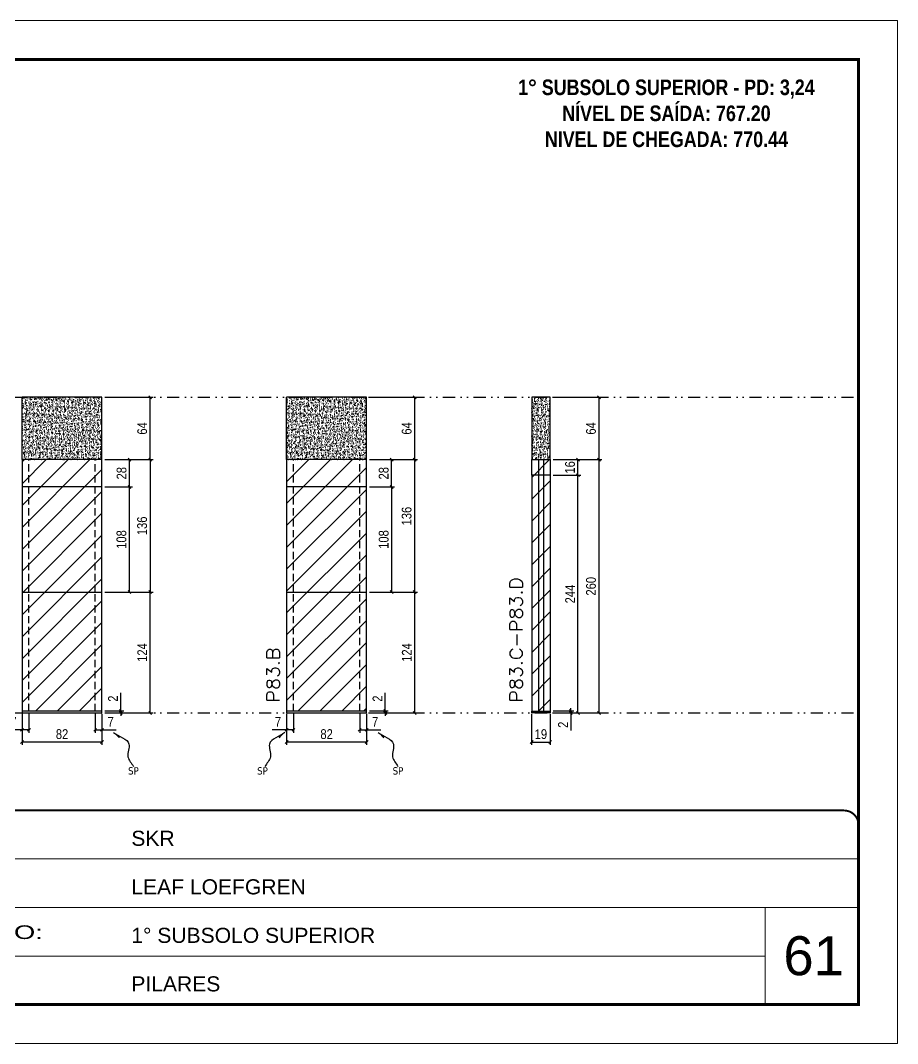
# Model space of a CAD drawing. Extents: x 14400 to 27878, y -21631 to 6985.
# Drawn here: x 14985 to 15885, y -11294 to -10244 of the extents above; entities that cross this region are included whole.
import ezdxf

# ---------------------------------------------------------------- set-up
doc = ezdxf.new("R2010")
doc.units = 0
for name, pattern in [('CONTINUO', [0]), ('DASHED', [0.75, 0.5, -0.25]), ('DIVIDE2', [0.625, 0.25, -0.125, 0, -0.125, 0, -0.125]), ('HIDDEN', [0.375, 0.25, -0.125])]:
    doc.linetypes.add(name, pattern=pattern)
for name, color, linetype, lineweight in [('CARIMBO', 255, 'Continuous', 9), ('Folhas', 255, 'Continuous', 9), ('Hachura', 251, 'Continuous', 9), ('SARRAFO DE PRESSAO', 251, 'DASHED', 9), ('Texto Seção', 7, 'Continuous', 15)]:
    doc.layers.add(name, color=color, linetype=linetype, lineweight=lineweight)
for name, color, linetype in [('COTA', 241, 'Continuous'), ('NOMENCLATURA', 7, 'Continuous'), ('Nível', 160, 'Continuous'), ('Painéis', 200, 'Continuous'), ('SARR_2.2x7', 40, 'Continuous'), ('Sarrafo de Pressão', 42, 'HIDDEN'), ('texto', 7, 'Continuous')]:
    doc.layers.add(name, color=color, linetype=linetype)
doc.styles.add('ARIAL', font='arial.ttf')
doc.styles.add('COTA TECNICA', font='techl___.ttf', dxfattribs={"height": 10})
doc.styles.add('COTA TECNICA-50', font='techl___.ttf', dxfattribs={"height": 10})
doc.styles.add('REGUA-120', font='ROMANS.shx', dxfattribs={"height": 15})
doc.styles.add('ROMANC', font='techb___.ttf', dxfattribs={"height": 2.5})
doc.styles.get("Standard").update_dxf_attribs({"font": 'arial.ttf'})
doc.styles.add('Tecnologia', font='')
doc.styles.get('Tecnologia').set_extended_font_data('Forgotten Futurist')
doc.dimstyles.new('COTA PAINEL-50', dxfattribs={"dimtxt": 10, "dimasz": 3, "dimexe": 3, "dimexo": 3, "dimgap": 3, "dimtad": 1, "dimdec": 1, "dimzin": 12, "dimdsep": 46, "dimtxsty": 'COTA TECNICA-50', "dimblk1": 'OBLIQUE', "dimblk2": 'OBLIQUE', "dimsah": 1, "dimcen": 0.9, "dimclrd": 4, "dimclre": 4, "dimclrt": 240, "dimadec": 1, "dimazin": 3, "dimtfac": 1, "dimtdec": 1, "dimtmove": 0, "dimatfit": 3, "dimfxl": 1, "dimtolj": 1, "dimtzin": 12, "dimarcsym": 0})
doc.dimstyles.new('PAINEL', dxfattribs={"dimtxt": 10, "dimasz": 3, "dimexe": 3, "dimexo": 3, "dimgap": 3, "dimtad": 1, "dimdec": 1, "dimzin": 12, "dimdsep": 46, "dimtxsty": 'COTA TECNICA', "dimblk1": 'OBLIQUE', "dimblk2": 'OBLIQUE', "dimsah": 1, "dimcen": 0.9, "dimclrd": 4, "dimclre": 4, "dimclrt": 240, "dimadec": 1, "dimazin": 3, "dimtfac": 1, "dimtdec": 1, "dimtmove": 0, "dimatfit": 3, "dimfxl": 1, "dimtolj": 1, "dimtzin": 12, "dimarcsym": 0})
doc.dimstyles.get("Standard").update_dxf_attribs({"dimtxt": 0.18, "dimasz": 0.18, "dimexe": 0.18, "dimexo": 0.0625, "dimgap": 0.09, "dimtad": 0, "dimtih": 1, "dimtoh": 1, "dimdec": 4, "dimzin": 0, "dimdsep": 46, "dimtxsty": 'Standard', "dimcen": 0.09, "dimadec": 0, "dimazin": 0, "dimtfac": 1, "dimtdec": 4, "dimtofl": 0, "dimtmove": 0, "dimatfit": 3, "dimfxl": 1, "dimtolj": 1, "dimtzin": 0, "dimarcsym": 0})

# ---------------------------------------------------------------- blocks, each defined once
blk = doc.blocks.new('9999999999')
at = {"color": 30, "linetype": 'CONTINUO'}
for p, q in [((98564.6, 34379.6), (99584, 34379.6)), ((98564.6, 34329.8), (99488, 34329.8)), ((99584, 34329.8), (99488, 34329.8)), ((99488, 34329.8), (99488, 34230.2)), ((98564.6, 34280), (99488, 34280))]:
    blk.add_line(p, q, dxfattribs=at)
at = {"color": 30, "linetype": 'CONTINUO', "const_width": 2}
blk.add_lwpolyline([(99584, 34230.2), (99584, 34414.4, 0.414214), (99569, 34429.4), (98229, 34429.4, 0.414214), (98214, 34414.4), (98214, 34245.2, 0.414214), (98229, 34230.2), (99584, 34230.2)], format="xyb", dxfattribs=at)
at = {"layer": 'Folhas'}
blk.add_lwpolyline([(98139, 34190.2), (99624, 34190.2), (99624, 35240.2), (98139, 35240.2)], close=True, dxfattribs=at)
at = {"layer": 'Folhas', "color": 30, "const_width": 3}
blk.add_lwpolyline([(98214, 34230.2), (99584, 34230.2), (99584, 35200.2), (98214, 35200.2)], close=True, dxfattribs=at)
at = {"color": 7, "linetype": 'Continuous', "ltscale": 5, "style": 'ARIAL'}
for s, height, p in [('SKR', 15.48, (98837.7, 34393.1)), ('LEAF LOEFGREN', 15.483, (98837.7, 34343.3)), ('1° SUBSOLO SUPERIOR', 15.483, (98837.7, 34293.5)), ('PILARES', 15.48, (98837.7, 34243.7))]:
    blk.add_text(s, height=height, dxfattribs=at).set_placement(p)
at = {"layer": 'Folhas', "color": 7, "style": 'Tecnologia', "width": 1.5}
blk.add_text('PAVIMENTO:', height=14, dxfattribs=at).set_placement((98573.7, 34297.5))
blk = doc.blocks.new('_Oblique')
at = {"color": 0, "linetype": 'ByBlock', "lineweight": -2}
blk.add_line((-0.5, -0.5), (0.5, 0.5), dxfattribs=at)
blk = doc.blocks.new('*D1865')
at = {"layer": 'COTA', "color": 4, "lineweight": -2, "transparency": 16777216}
for p, q in [((14986.6, -10955.6), (14986.6, -10987.5)), ((15068.6, -10955.6), (15068.6, -10987.5)), ((15068.6, -10984.5), (14986.6, -10984.5))]:
    blk.add_line(p, q, dxfattribs=at)
at = {"layer": 'Defpoints', "color": 0, "transparency": 16777216}
for p in [(14986.6, -10952.6), (15068.6, -10952.6), (14986.6, -10984.5)]:
    blk.add_point(p, dxfattribs=at)
at = {"layer": 'COTA', "color": 4, "lineweight": -2, "transparency": 16777216, "xscale": 3, "yscale": 3, "zscale": 3, "rotation": 180}
blk.add_blockref('_Oblique', (14986.6, -10984.5), dxfattribs=at)
at = {"layer": 'COTA', "color": 4, "lineweight": -2, "transparency": 16777216, "xscale": 3, "yscale": 3, "zscale": 3}
blk.add_blockref('_Oblique', (15068.6, -10984.5), dxfattribs=at)
at = {"layer": 'COTA', "color": 240, "transparency": 16777216, "insert": (15027.6, -10976.4), "char_height": 10, "attachment_point": 5, "style": 'COTA TECNICA'}
blk.add_mtext('\\A1;82', dxfattribs=at)
blk = doc.blocks.new('*D1866')
at = {"layer": 'COTA', "color": 4, "lineweight": -2, "transparency": 16777216}
for p, q in [((15061.6, -10955.6), (15061.6, -10974.9)), ((15068.6, -10957.6), (15068.6, -10974.9)), ((15061.6, -10971.9), (15068.6, -10971.9)), ((15068.6, -10971.9), (15083.3, -10971.9))]:
    blk.add_line(p, q, dxfattribs=at)
at = {"layer": 'Defpoints', "color": 0, "transparency": 16777216}
for p in [(15061.6, -10952.6), (15068.6, -10954.6), (15068.6, -10971.9)]:
    blk.add_point(p, dxfattribs=at)
at = {"layer": 'COTA', "color": 4, "lineweight": -2, "transparency": 16777216, "xscale": 3, "yscale": 3, "zscale": 3, "rotation": 180}
blk.add_blockref('_Oblique', (15061.6, -10971.9), dxfattribs=at)
at = {"layer": 'COTA', "color": 4, "lineweight": -2, "transparency": 16777216, "xscale": 3, "yscale": 3, "zscale": 3}
blk.add_blockref('_Oblique', (15068.6, -10971.9), dxfattribs=at)
at = {"layer": 'COTA', "color": 240, "transparency": 16777216, "insert": (15077.5, -10963.8), "char_height": 10, "attachment_point": 5, "style": 'COTA TECNICA-50'}
blk.add_mtext('\\A1;7', dxfattribs=at)
blk = doc.blocks.new('*D1867')
at = {"layer": 'COTA', "color": 4, "lineweight": -2, "transparency": 16777216}
for p, q in [((14986.6, -10957.6), (14986.6, -10974.9)), ((14993.6, -10955.6), (14993.6, -10974.9)), ((14986.6, -10971.9), (14971.9, -10971.9)), ((14993.6, -10971.9), (14986.6, -10971.9))]:
    blk.add_line(p, q, dxfattribs=at)
at = {"layer": 'Defpoints', "color": 0, "transparency": 16777216}
for p in [(14986.6, -10954.6), (14993.6, -10952.6), (14986.6, -10971.9)]:
    blk.add_point(p, dxfattribs=at)
at = {"layer": 'COTA', "color": 4, "lineweight": -2, "transparency": 16777216, "xscale": 3, "yscale": 3, "zscale": 3, "rotation": 180}
blk.add_blockref('_Oblique', (14986.6, -10971.9), dxfattribs=at)
at = {"layer": 'COTA', "color": 4, "lineweight": -2, "transparency": 16777216, "xscale": 3, "yscale": 3, "zscale": 3}
blk.add_blockref('_Oblique', (14993.6, -10971.9), dxfattribs=at)
at = {"layer": 'COTA', "color": 240, "transparency": 16777216, "insert": (14977.7, -10963.8), "char_height": 10, "attachment_point": 5, "style": 'COTA TECNICA-50'}
blk.add_mtext('\\A1;7', dxfattribs=at)
blk = doc.blocks.new('*D1868')
at = {"layer": 'COTA', "color": 4, "lineweight": -2, "transparency": 16777216}
for p, q in [((15087.9, -10952.6), (15087.9, -10933.8)), ((15071.6, -10952.6), (15090.9, -10952.6)), ((15071.6, -10954.6), (15090.9, -10954.6)), ((15087.9, -10954.6), (15087.9, -10952.6)), ((15087.9, -10954.6), (15087.9, -10957.6))]:
    blk.add_line(p, q, dxfattribs=at)
at = {"layer": 'Defpoints', "color": 0, "transparency": 16777216}
for p in [(15068.6, -10952.6), (15068.6, -10954.6), (15087.9, -10954.6)]:
    blk.add_point(p, dxfattribs=at)
at = {"layer": 'COTA', "color": 4, "lineweight": -2, "transparency": 16777216, "xscale": 3, "yscale": 3, "zscale": 3}
for p, rotation in [((15087.9, -10952.6), 270), ((15087.9, -10954.6), 90)]:
    blk.add_blockref('_Oblique', p, dxfattribs=dict(at, rotation=rotation))
at = {"layer": 'COTA', "color": 240, "transparency": 16777216, "insert": (15079.9, -10939.9), "char_height": 10, "attachment_point": 5, "rotation": 90, "style": 'COTA TECNICA-50'}
blk.add_mtext('\\A1;2', dxfattribs=at)
blk = doc.blocks.new('*D1880')
at = {"layer": 'COTA', "color": 4, "lineweight": -2, "transparency": 16777216}
for p, q in [((15071.6, -10630.6), (15121, -10630.6)), ((15118, -10694.6), (15118, -10630.6)), ((15071.6, -10694.6), (15121, -10694.6))]:
    blk.add_line(p, q, dxfattribs=at)
at = {"layer": 'Defpoints', "color": 0, "transparency": 16777216}
for p in [(15068.6, -10630.6), (15118, -10630.6), (15068.6, -10694.6)]:
    blk.add_point(p, dxfattribs=at)
at = {"layer": 'COTA', "color": 4, "lineweight": -2, "transparency": 16777216, "xscale": 3, "yscale": 3, "zscale": 3}
for p, rotation in [((15118, -10630.6), 90), ((15118, -10694.6), 270)]:
    blk.add_blockref('_Oblique', p, dxfattribs=dict(at, rotation=rotation))
at = {"layer": 'COTA', "color": 240, "transparency": 16777216, "insert": (15109.9, -10662.6), "char_height": 10, "attachment_point": 5, "rotation": 90, "style": 'COTA TECNICA-50'}
blk.add_mtext('\\A1;64', dxfattribs=at)
blk = doc.blocks.new('*D1869')
at = {"layer": 'COTA', "color": 4, "lineweight": -2, "transparency": 16777216}
for p, q in [((15071.6, -10722.6), (15099.8, -10722.6)), ((15096.8, -10830.6), (15096.8, -10722.6)), ((15071.6, -10830.6), (15099.8, -10830.6))]:
    blk.add_line(p, q, dxfattribs=at)
at = {"layer": 'Defpoints', "color": 0, "transparency": 16777216}
for p in [(15068.6, -10722.6), (15096.8, -10722.6), (15068.6, -10830.6)]:
    blk.add_point(p, dxfattribs=at)
at = {"layer": 'COTA', "color": 4, "lineweight": -2, "transparency": 16777216, "xscale": 3, "yscale": 3, "zscale": 3}
for p, rotation in [((15096.8, -10722.6), 90), ((15096.8, -10830.6), 270)]:
    blk.add_blockref('_Oblique', p, dxfattribs=dict(at, rotation=rotation))
at = {"layer": 'COTA', "color": 240, "transparency": 16777216, "insert": (15088.6, -10776.6), "char_height": 10, "attachment_point": 5, "rotation": 90, "style": 'COTA TECNICA-50'}
blk.add_mtext('\\A1;108', dxfattribs=at)
blk = doc.blocks.new('*D1881')
at = {"layer": 'COTA', "color": 4, "linetype": 'ByBlock', "lineweight": -2, "transparency": 16777216}
for p, q in [((15071.6, -10830.6), (15121, -10830.6)), ((15118, -10954.6), (15118, -10830.6)), ((15071.6, -10954.6), (15121, -10954.6))]:
    blk.add_line(p, q, dxfattribs=at)
at = {"layer": 'Defpoints', "color": 0, "linetype": 'ByBlock', "transparency": 16777216}
for p in [(15068.6, -10830.6), (15118, -10830.6), (15068.6, -10954.6)]:
    blk.add_point(p, dxfattribs=at)
at = {"layer": 'COTA', "color": 4, "linetype": 'ByBlock', "lineweight": -2, "transparency": 16777216, "xscale": 3, "yscale": 3, "zscale": 3}
for p, rotation in [((15118, -10830.6), 90), ((15118, -10954.6), 270)]:
    blk.add_blockref('_Oblique', p, dxfattribs=dict(at, rotation=rotation))
at = {"layer": 'COTA', "color": 240, "linetype": 'ByBlock', "transparency": 16777216, "insert": (15109.9, -10892.6), "char_height": 10, "attachment_point": 5, "rotation": 90, "style": 'COTA TECNICA'}
blk.add_mtext('\\A1;124', dxfattribs=at)
blk = doc.blocks.new('*D1882')
at = {"layer": 'COTA', "color": 4, "linetype": 'ByBlock', "lineweight": -2, "transparency": 16777216}
for p, q in [((15071.6, -10830.6), (15121, -10830.6)), ((15118, -10954.6), (15118, -10830.6)), ((15071.6, -10954.6), (15121, -10954.6))]:
    blk.add_line(p, q, dxfattribs=at)
at = {"layer": 'Defpoints', "color": 0, "linetype": 'ByBlock', "transparency": 16777216}
for p in [(15068.6, -10830.6), (15118, -10830.6), (15068.6, -10954.6)]:
    blk.add_point(p, dxfattribs=at)
at = {"layer": 'COTA', "color": 4, "linetype": 'ByBlock', "lineweight": -2, "transparency": 16777216, "xscale": 3, "yscale": 3, "zscale": 3}
for p, rotation in [((15118, -10830.6), 90), ((15118, -10954.6), 270)]:
    blk.add_blockref('_Oblique', p, dxfattribs=dict(at, rotation=rotation))
at = {"layer": 'COTA', "color": 240, "linetype": 'ByBlock', "transparency": 16777216, "insert": (15109.9, -10892.6), "char_height": 10, "attachment_point": 5, "rotation": 90, "style": 'COTA TECNICA'}
blk.add_mtext('\\A1;124', dxfattribs=at)
blk = doc.blocks.new('*D1870')
at = {"layer": 'COTA', "color": 4, "lineweight": -2, "transparency": 16777216}
for p, q in [((15258.1, -10955.6), (15258.1, -10987.5)), ((15340.1, -10955.6), (15340.1, -10987.5)), ((15340.1, -10984.5), (15258.1, -10984.5))]:
    blk.add_line(p, q, dxfattribs=at)
at = {"layer": 'Defpoints', "color": 0, "transparency": 16777216}
for p in [(15258.1, -10952.6), (15340.1, -10952.6), (15258.1, -10984.5)]:
    blk.add_point(p, dxfattribs=at)
at = {"layer": 'COTA', "color": 4, "lineweight": -2, "transparency": 16777216, "xscale": 3, "yscale": 3, "zscale": 3, "rotation": 180}
blk.add_blockref('_Oblique', (15258.1, -10984.5), dxfattribs=at)
at = {"layer": 'COTA', "color": 4, "lineweight": -2, "transparency": 16777216, "xscale": 3, "yscale": 3, "zscale": 3}
blk.add_blockref('_Oblique', (15340.1, -10984.5), dxfattribs=at)
at = {"layer": 'COTA', "color": 240, "transparency": 16777216, "insert": (15299.1, -10976.4), "char_height": 10, "attachment_point": 5, "style": 'COTA TECNICA'}
blk.add_mtext('\\A1;82', dxfattribs=at)
blk = doc.blocks.new('*D1871')
at = {"layer": 'COTA', "color": 4, "lineweight": -2, "transparency": 16777216}
for p, q in [((15333.1, -10955.6), (15333.1, -10974.9)), ((15340.1, -10957.6), (15340.1, -10974.9)), ((15333.1, -10971.9), (15340.1, -10971.9)), ((15340.1, -10971.9), (15354.8, -10971.9))]:
    blk.add_line(p, q, dxfattribs=at)
at = {"layer": 'Defpoints', "color": 0, "transparency": 16777216}
for p in [(15333.1, -10952.6), (15340.1, -10954.6), (15340.1, -10971.9)]:
    blk.add_point(p, dxfattribs=at)
at = {"layer": 'COTA', "color": 4, "lineweight": -2, "transparency": 16777216, "xscale": 3, "yscale": 3, "zscale": 3, "rotation": 180}
blk.add_blockref('_Oblique', (15333.1, -10971.9), dxfattribs=at)
at = {"layer": 'COTA', "color": 4, "lineweight": -2, "transparency": 16777216, "xscale": 3, "yscale": 3, "zscale": 3}
blk.add_blockref('_Oblique', (15340.1, -10971.9), dxfattribs=at)
at = {"layer": 'COTA', "color": 240, "transparency": 16777216, "insert": (15348.9, -10963.8), "char_height": 10, "attachment_point": 5, "style": 'COTA TECNICA-50'}
blk.add_mtext('\\A1;7', dxfattribs=at)
blk = doc.blocks.new('*D1872')
at = {"layer": 'COTA', "color": 4, "lineweight": -2, "transparency": 16777216}
for p, q in [((15258.1, -10957.6), (15258.1, -10974.9)), ((15265.1, -10955.6), (15265.1, -10974.9)), ((15258.1, -10971.9), (15243.4, -10971.9)), ((15265.1, -10971.9), (15258.1, -10971.9))]:
    blk.add_line(p, q, dxfattribs=at)
at = {"layer": 'Defpoints', "color": 0, "transparency": 16777216}
for p in [(15258.1, -10954.6), (15265.1, -10952.6), (15258.1, -10971.9)]:
    blk.add_point(p, dxfattribs=at)
at = {"layer": 'COTA', "color": 4, "lineweight": -2, "transparency": 16777216, "xscale": 3, "yscale": 3, "zscale": 3, "rotation": 180}
blk.add_blockref('_Oblique', (15258.1, -10971.9), dxfattribs=at)
at = {"layer": 'COTA', "color": 4, "lineweight": -2, "transparency": 16777216, "xscale": 3, "yscale": 3, "zscale": 3}
blk.add_blockref('_Oblique', (15265.1, -10971.9), dxfattribs=at)
at = {"layer": 'COTA', "color": 240, "transparency": 16777216, "insert": (15249.2, -10963.8), "char_height": 10, "attachment_point": 5, "style": 'COTA TECNICA-50'}
blk.add_mtext('\\A1;7', dxfattribs=at)
blk = doc.blocks.new('*D1873')
at = {"layer": 'COTA', "color": 4, "lineweight": -2, "transparency": 16777216}
for p, q in [((15359.3, -10952.6), (15359.3, -10933.8)), ((15343.1, -10952.6), (15362.3, -10952.6)), ((15343.1, -10954.6), (15362.3, -10954.6)), ((15359.3, -10954.6), (15359.3, -10952.6)), ((15359.3, -10954.6), (15359.3, -10957.6))]:
    blk.add_line(p, q, dxfattribs=at)
at = {"layer": 'Defpoints', "color": 0, "transparency": 16777216}
for p in [(15340.1, -10952.6), (15340.1, -10954.6), (15359.3, -10954.6)]:
    blk.add_point(p, dxfattribs=at)
at = {"layer": 'COTA', "color": 4, "lineweight": -2, "transparency": 16777216, "xscale": 3, "yscale": 3, "zscale": 3}
for p, rotation in [((15359.3, -10952.6), 270), ((15359.3, -10954.6), 90)]:
    blk.add_blockref('_Oblique', p, dxfattribs=dict(at, rotation=rotation))
at = {"layer": 'COTA', "color": 240, "transparency": 16777216, "insert": (15351.3, -10939.9), "char_height": 10, "attachment_point": 5, "rotation": 90, "style": 'COTA TECNICA-50'}
blk.add_mtext('\\A1;2', dxfattribs=at)
blk = doc.blocks.new('*D1883')
at = {"layer": 'COTA', "color": 4, "lineweight": -2, "transparency": 16777216}
for p, q in [((15343.1, -10630.6), (15392.5, -10630.6)), ((15389.5, -10694.6), (15389.5, -10630.6)), ((15343.1, -10694.6), (15392.5, -10694.6))]:
    blk.add_line(p, q, dxfattribs=at)
at = {"layer": 'Defpoints', "color": 0, "transparency": 16777216}
for p in [(15340.1, -10630.6), (15389.5, -10630.6), (15340.1, -10694.6)]:
    blk.add_point(p, dxfattribs=at)
at = {"layer": 'COTA', "color": 4, "lineweight": -2, "transparency": 16777216, "xscale": 3, "yscale": 3, "zscale": 3}
for p, rotation in [((15389.5, -10630.6), 90), ((15389.5, -10694.6), 270)]:
    blk.add_blockref('_Oblique', p, dxfattribs=dict(at, rotation=rotation))
at = {"layer": 'COTA', "color": 240, "transparency": 16777216, "insert": (15381.3, -10662.6), "char_height": 10, "attachment_point": 5, "rotation": 90, "style": 'COTA TECNICA-50'}
blk.add_mtext('\\A1;64', dxfattribs=at)
blk = doc.blocks.new('*D1874')
at = {"layer": 'COTA', "color": 4, "lineweight": -2, "transparency": 16777216}
for p, q in [((15343.1, -10694.6), (15392.5, -10694.6)), ((15389.5, -10830.6), (15389.5, -10694.6)), ((15343.1, -10830.6), (15392.5, -10830.6))]:
    blk.add_line(p, q, dxfattribs=at)
at = {"layer": 'Defpoints', "color": 0, "transparency": 16777216}
for p in [(15340.1, -10694.6), (15389.5, -10694.6), (15340.1, -10830.6)]:
    blk.add_point(p, dxfattribs=at)
at = {"layer": 'COTA', "color": 4, "lineweight": -2, "transparency": 16777216, "xscale": 3, "yscale": 3, "zscale": 3}
for p, rotation in [((15389.5, -10694.6), 90), ((15389.5, -10830.6), 270)]:
    blk.add_blockref('_Oblique', p, dxfattribs=dict(at, rotation=rotation))
at = {"layer": 'COTA', "color": 240, "transparency": 16777216, "insert": (15381.2, -10752.6), "char_height": 10, "attachment_point": 5, "rotation": 90, "style": 'COTA TECNICA-50'}
blk.add_mtext('\\A1;136', dxfattribs=at)
blk = doc.blocks.new('*D1884')
at = {"layer": 'COTA', "color": 4, "linetype": 'ByBlock', "lineweight": -2, "transparency": 16777216}
for p, q in [((15343.1, -10830.6), (15392.5, -10830.6)), ((15389.5, -10954.6), (15389.5, -10830.6)), ((15343.1, -10954.6), (15392.5, -10954.6))]:
    blk.add_line(p, q, dxfattribs=at)
at = {"layer": 'Defpoints', "color": 0, "linetype": 'ByBlock', "transparency": 16777216}
for p in [(15340.1, -10830.6), (15389.5, -10830.6), (15340.1, -10954.6)]:
    blk.add_point(p, dxfattribs=at)
at = {"layer": 'COTA', "color": 4, "linetype": 'ByBlock', "lineweight": -2, "transparency": 16777216, "xscale": 3, "yscale": 3, "zscale": 3}
for p, rotation in [((15389.5, -10830.6), 90), ((15389.5, -10954.6), 270)]:
    blk.add_blockref('_Oblique', p, dxfattribs=dict(at, rotation=rotation))
at = {"layer": 'COTA', "color": 240, "linetype": 'ByBlock', "transparency": 16777216, "insert": (15381.4, -10892.6), "char_height": 10, "attachment_point": 5, "rotation": 90, "style": 'COTA TECNICA'}
blk.add_mtext('\\A1;124', dxfattribs=at)
blk = doc.blocks.new('*D1885')
at = {"layer": 'COTA', "color": 4, "linetype": 'ByBlock', "lineweight": -2, "transparency": 16777216}
for p, q in [((15343.1, -10830.6), (15392.5, -10830.6)), ((15389.5, -10954.6), (15389.5, -10830.6)), ((15343.1, -10954.6), (15392.5, -10954.6))]:
    blk.add_line(p, q, dxfattribs=at)
at = {"layer": 'Defpoints', "color": 0, "linetype": 'ByBlock', "transparency": 16777216}
for p in [(15340.1, -10830.6), (15389.5, -10830.6), (15340.1, -10954.6)]:
    blk.add_point(p, dxfattribs=at)
at = {"layer": 'COTA', "color": 4, "linetype": 'ByBlock', "lineweight": -2, "transparency": 16777216, "xscale": 3, "yscale": 3, "zscale": 3}
for p, rotation in [((15389.5, -10830.6), 90), ((15389.5, -10954.6), 270)]:
    blk.add_blockref('_Oblique', p, dxfattribs=dict(at, rotation=rotation))
at = {"layer": 'COTA', "color": 240, "linetype": 'ByBlock', "transparency": 16777216, "insert": (15381.4, -10892.6), "char_height": 10, "attachment_point": 5, "rotation": 90, "style": 'COTA TECNICA'}
blk.add_mtext('\\A1;124', dxfattribs=at)
blk = doc.blocks.new('*D1875')
at = {"layer": 'COTA', "color": 4, "lineweight": -2, "transparency": 16777216}
for p, q in [((15509.5, -10955.6), (15509.5, -10987.5)), ((15528.5, -10955.6), (15528.5, -10987.5)), ((15509.5, -10984.5), (15528.5, -10984.5))]:
    blk.add_line(p, q, dxfattribs=at)
at = {"layer": 'Defpoints', "color": 0, "transparency": 16777216}
for p in [(15509.5, -10952.6), (15528.5, -10952.6), (15528.5, -10984.5)]:
    blk.add_point(p, dxfattribs=at)
at = {"layer": 'COTA', "color": 4, "lineweight": -2, "transparency": 16777216, "xscale": 3, "yscale": 3, "zscale": 3, "rotation": 180}
blk.add_blockref('_Oblique', (15509.5, -10984.5), dxfattribs=at)
at = {"layer": 'COTA', "color": 4, "lineweight": -2, "transparency": 16777216, "xscale": 3, "yscale": 3, "zscale": 3}
blk.add_blockref('_Oblique', (15528.5, -10984.5), dxfattribs=at)
at = {"layer": 'COTA', "color": 240, "transparency": 16777216, "insert": (15519, -10976.4), "char_height": 10, "attachment_point": 5, "style": 'COTA TECNICA'}
blk.add_mtext('\\A1;19', dxfattribs=at)
blk = doc.blocks.new('*D1876')
at = {"layer": 'COTA', "color": 4, "lineweight": -2, "transparency": 16777216}
for p, q in [((15549.7, -10952.6), (15549.7, -10949.6)), ((15531.5, -10952.6), (15552.7, -10952.6)), ((15531.5, -10954.6), (15552.7, -10954.6)), ((15549.7, -10952.6), (15549.7, -10954.6)), ((15549.7, -10954.6), (15549.7, -10972.7))]:
    blk.add_line(p, q, dxfattribs=at)
at = {"layer": 'Defpoints', "color": 0, "transparency": 16777216}
for p in [(15528.5, -10952.6), (15528.5, -10954.6), (15549.7, -10952.6)]:
    blk.add_point(p, dxfattribs=at)
at = {"layer": 'COTA', "color": 4, "lineweight": -2, "transparency": 16777216, "xscale": 3, "yscale": 3, "zscale": 3}
for p, rotation in [((15549.7, -10952.6), 270), ((15549.7, -10954.6), 90)]:
    blk.add_blockref('_Oblique', p, dxfattribs=dict(at, rotation=rotation))
at = {"layer": 'COTA', "color": 240, "transparency": 16777216, "insert": (15541.7, -10966.7), "char_height": 10, "attachment_point": 5, "rotation": 90, "style": 'COTA TECNICA-50'}
blk.add_mtext('\\A1;2', dxfattribs=at)
blk = doc.blocks.new('*D1886')
at = {"layer": 'COTA', "color": 4, "linetype": 'ByBlock', "lineweight": -2, "transparency": 16777216}
for p, q in [((15531.5, -10630.6), (15581.5, -10630.6)), ((15578.5, -10630.6), (15578.5, -10694.6)), ((15531.5, -10694.6), (15581.5, -10694.6))]:
    blk.add_line(p, q, dxfattribs=at)
at = {"layer": 'Defpoints', "color": 0, "linetype": 'ByBlock', "transparency": 16777216}
for p in [(15528.5, -10630.6), (15528.5, -10694.6), (15578.5, -10694.6)]:
    blk.add_point(p, dxfattribs=at)
at = {"layer": 'COTA', "color": 4, "linetype": 'ByBlock', "lineweight": -2, "transparency": 16777216, "xscale": 3, "yscale": 3, "zscale": 3}
for p, rotation in [((15578.5, -10630.6), 90), ((15578.5, -10694.6), 270)]:
    blk.add_blockref('_Oblique', p, dxfattribs=dict(at, rotation=rotation))
at = {"layer": 'COTA', "color": 240, "linetype": 'ByBlock', "transparency": 16777216, "insert": (15570.4, -10662.6), "char_height": 10, "attachment_point": 5, "rotation": 90, "style": 'COTA TECNICA'}
blk.add_mtext('\\A1;64', dxfattribs=at)
blk = doc.blocks.new('*D1877')
at = {"layer": 'COTA', "color": 4, "lineweight": -2, "transparency": 16777216}
for p, q in [((15531.5, -10710.6), (15560, -10710.6)), ((15557, -10954.6), (15557, -10710.6)), ((15531.5, -10954.6), (15560, -10954.6))]:
    blk.add_line(p, q, dxfattribs=at)
at = {"layer": 'Defpoints', "color": 0, "transparency": 16777216}
for p in [(15528.5, -10710.6), (15557, -10710.6), (15528.5, -10954.6)]:
    blk.add_point(p, dxfattribs=at)
at = {"layer": 'COTA', "color": 4, "lineweight": -2, "transparency": 16777216, "xscale": 3, "yscale": 3, "zscale": 3}
for p, rotation in [((15557, -10710.6), 90), ((15557, -10954.6), 270)]:
    blk.add_blockref('_Oblique', p, dxfattribs=dict(at, rotation=rotation))
at = {"layer": 'COTA', "color": 240, "transparency": 16777216, "insert": (15549, -10832.6), "char_height": 10, "attachment_point": 5, "rotation": 90, "style": 'COTA TECNICA-50'}
blk.add_mtext('\\A1;244', dxfattribs=at)
blk = doc.blocks.new('*D1887')
at = {"layer": 'COTA', "color": 4, "lineweight": -2, "transparency": 16777216}
for p, q in [((15071.6, -10694.6), (15099.8, -10694.6)), ((15096.8, -10722.6), (15096.8, -10694.6)), ((15071.6, -10722.6), (15099.8, -10722.6))]:
    blk.add_line(p, q, dxfattribs=at)
at = {"layer": 'Defpoints', "color": 0, "transparency": 16777216}
for p in [(15068.6, -10694.6), (15096.8, -10694.6), (15068.6, -10722.6)]:
    blk.add_point(p, dxfattribs=at)
at = {"layer": 'COTA', "color": 4, "lineweight": -2, "transparency": 16777216, "xscale": 3, "yscale": 3, "zscale": 3}
for p, rotation in [((15096.8, -10694.6), 90), ((15096.8, -10722.6), 270)]:
    blk.add_blockref('_Oblique', p, dxfattribs=dict(at, rotation=rotation))
at = {"layer": 'COTA', "color": 240, "transparency": 16777216, "insert": (15088.7, -10708.6), "char_height": 10, "attachment_point": 5, "rotation": 90, "style": 'COTA TECNICA'}
blk.add_mtext('\\A1;28', dxfattribs=at)
blk = doc.blocks.new('*D1888')
at = {"layer": 'COTA', "color": 4, "lineweight": -2, "transparency": 16777216}
for p, q in [((15343.1, -10722.6), (15368.8, -10722.6)), ((15365.8, -10722.6), (15365.8, -10830.6)), ((15343.1, -10830.6), (15368.8, -10830.6))]:
    blk.add_line(p, q, dxfattribs=at)
at = {"layer": 'Defpoints', "color": 0, "transparency": 16777216}
for p in [(15340.1, -10722.6), (15340.1, -10830.6), (15365.8, -10830.6)]:
    blk.add_point(p, dxfattribs=at)
at = {"layer": 'COTA', "color": 4, "lineweight": -2, "transparency": 16777216, "xscale": 3, "yscale": 3, "zscale": 3}
for p, rotation in [((15365.8, -10722.6), 90), ((15365.8, -10830.6), 270)]:
    blk.add_blockref('_Oblique', p, dxfattribs=dict(at, rotation=rotation))
at = {"layer": 'COTA', "color": 240, "transparency": 16777216, "insert": (15357.7, -10776.6), "char_height": 10, "attachment_point": 5, "rotation": 90, "style": 'COTA TECNICA'}
blk.add_mtext('\\A1;108', dxfattribs=at)
blk = doc.blocks.new('*D1889')
at = {"layer": 'COTA', "color": 4, "lineweight": -2, "transparency": 16777216}
for p, q in [((15343.1, -10694.6), (15368.8, -10694.6)), ((15365.8, -10722.6), (15365.8, -10694.6)), ((15343.1, -10722.6), (15368.8, -10722.6))]:
    blk.add_line(p, q, dxfattribs=at)
at = {"layer": 'Defpoints', "color": 0, "transparency": 16777216}
for p in [(15340.1, -10694.6), (15365.8, -10694.6), (15340.1, -10722.6)]:
    blk.add_point(p, dxfattribs=at)
at = {"layer": 'COTA', "color": 4, "lineweight": -2, "transparency": 16777216, "xscale": 3, "yscale": 3, "zscale": 3}
for p, rotation in [((15365.8, -10694.6), 90), ((15365.8, -10722.6), 270)]:
    blk.add_blockref('_Oblique', p, dxfattribs=dict(at, rotation=rotation))
at = {"layer": 'COTA', "color": 240, "transparency": 16777216, "insert": (15357.7, -10708.6), "char_height": 10, "attachment_point": 5, "rotation": 90, "style": 'COTA TECNICA'}
blk.add_mtext('\\A1;28', dxfattribs=at)
blk = doc.blocks.new('*D1878')
at = {"layer": 'COTA', "color": 4, "lineweight": -2, "transparency": 16777216}
for p, q in [((15531.5, -10694.6), (15560, -10694.6)), ((15557, -10710.6), (15557, -10694.6)), ((15531.5, -10710.6), (15560, -10710.6))]:
    blk.add_line(p, q, dxfattribs=at)
at = {"layer": 'Defpoints', "color": 0, "transparency": 16777216}
for p in [(15528.5, -10694.6), (15557, -10694.6), (15528.5, -10710.6)]:
    blk.add_point(p, dxfattribs=at)
at = {"layer": 'COTA', "color": 4, "lineweight": -2, "transparency": 16777216, "xscale": 3, "yscale": 3, "zscale": 3}
for p, rotation in [((15557, -10694.6), 90), ((15557, -10710.6), 270)]:
    blk.add_blockref('_Oblique', p, dxfattribs=dict(at, rotation=rotation))
at = {"layer": 'COTA', "color": 240, "transparency": 16777216, "insert": (15548.9, -10702.6), "char_height": 10, "attachment_point": 5, "rotation": 90, "style": 'COTA TECNICA'}
blk.add_mtext('\\A1;16', dxfattribs=at)
blk = doc.blocks.new('*D1879')
at = {"layer": 'COTA', "color": 4, "lineweight": -2, "transparency": 16777216}
for p, q in [((15531.5, -10694.6), (15581.5, -10694.6)), ((15578.5, -10694.6), (15578.5, -10954.6)), ((15531.5, -10954.6), (15581.5, -10954.6))]:
    blk.add_line(p, q, dxfattribs=at)
at = {"layer": 'Defpoints', "color": 0, "transparency": 16777216}
for p in [(15528.5, -10694.6), (15528.5, -10954.6), (15578.5, -10954.6)]:
    blk.add_point(p, dxfattribs=at)
at = {"layer": 'COTA', "color": 4, "lineweight": -2, "transparency": 16777216, "xscale": 3, "yscale": 3, "zscale": 3}
for p, rotation in [((15578.5, -10694.6), 90), ((15578.5, -10954.6), 270)]:
    blk.add_blockref('_Oblique', p, dxfattribs=dict(at, rotation=rotation))
at = {"layer": 'COTA', "color": 240, "transparency": 16777216, "insert": (15570.4, -10824.6), "char_height": 10, "attachment_point": 5, "rotation": 90, "style": 'COTA TECNICA'}
blk.add_mtext('\\A1;260', dxfattribs=at)
blk = doc.blocks.new('*D2229')
at = {"layer": 'COTA', "color": 4, "lineweight": -2, "transparency": 16777216}
for p, q in [((15071.6, -10694.6), (15121, -10694.6)), ((15118, -10694.6), (15118, -10830.6)), ((15071.6, -10830.6), (15121, -10830.6))]:
    blk.add_line(p, q, dxfattribs=at)
at = {"layer": 'Defpoints', "color": 0, "transparency": 16777216}
for p in [(15068.6, -10694.6), (15068.6, -10830.6), (15118, -10830.6)]:
    blk.add_point(p, dxfattribs=at)
at = {"layer": 'COTA', "color": 4, "lineweight": -2, "transparency": 16777216, "xscale": 3, "yscale": 3, "zscale": 3}
for p, rotation in [((15118, -10694.6), 90), ((15118, -10830.6), 270)]:
    blk.add_blockref('_Oblique', p, dxfattribs=dict(at, rotation=rotation))
at = {"layer": 'COTA', "color": 240, "transparency": 16777216, "insert": (15109.8, -10762.6), "char_height": 10, "attachment_point": 5, "rotation": 90, "style": 'COTA TECNICA'}
blk.add_mtext('\\A1;136', dxfattribs=at)

msp = doc.modelspace()

# ---------------------------------------------------------------- hatches: boundary and pattern name
at = {"layer": 'COTA', "linetype": 'ByBlock'}
h = msp.add_hatch(dxfattribs=at)
h.set_pattern_fill('AR-CONC', color=256, scale=0.03)
h.set_pattern_definition([(50, (9542.5234, -21681.059), (5.46554, -0.4781726), [0.5715, -6.2865]), (355, (9542.5234, -21681.059), (-1.0573026, 5.7317054), [0.4572, -5.0292175]), (100.451445, (9542.979, -21681.0986), (4.4082374, 5.2535326), [0.4857003, -5.3427073]), (46.1842, (9542.5234, -21679.535), (8.1323712, -1.26127), [0.85725, -9.42975]), (96.63556, (9543.201, -21679.64), (7.122124, 7.4227837), [0.7285507, -8.014068]), (351.18415, (9542.523, -21679.535), (7.122124, 7.422784), [0.685799, -7.543792]), (21, (9543.2854, -21679.916), (4.5484317, -3.067956), [0.5715, -6.2865]), (326, (9543.2854, -21679.916), (1.8540609, 5.525639), [0.4572, -5.0292]), (71.451445, (9543.6644, -21680.1715), (6.4024926, 2.457683), [0.4857003, -5.3426981]), (37.5, (9542.5234, -21681.0588), (0.0926581, 2.53665117), [0, -4.96824, 0, -5.1054, 0, -5.04825]), (7.5, (9542.5234, -21681.0588), (2.0045899, 3.00541724), [0, -2.91084, 0, -4.85394, 0, -1.92405]), (327.5, (9540.8241, -21681.0588), (4.06771786, -0.17186232), [0, -1.905, 0, -5.9436, 0, -7.8867]), (317.5, (9540.062, -21681.0588), (4.4438754, 0.7627947), [0, -2.4765, 0, -3.94716, 0, -5.6007])])
h.paths.add_polyline_path([(15068.61, -10694.62), (15068.61, -10630.62), (14986.61, -10630.62), (14986.61, -10694.62)])
h = msp.add_hatch(dxfattribs=at)
h.set_pattern_fill('AR-CONC', color=256, scale=0.03)
h.set_pattern_definition([(50, (9816.0018, -21681.059), (5.46554, -0.4781726), [0.5715, -6.2865]), (355, (9816.002, -21681.059), (-1.0573026, 5.7317054), [0.4572, -5.0292175]), (100.451445, (9816.457, -21681.0986), (4.4082374, 5.2535326), [0.4857003, -5.3427073]), (46.1842, (9816.002, -21679.535), (8.1323712, -1.26127), [0.85725, -9.42975]), (96.63556, (9816.6795, -21679.64), (7.122124, 7.4227837), [0.7285507, -8.014068]), (351.18415, (9816.002, -21679.535), (7.122124, 7.422784), [0.685799, -7.543792]), (21, (9816.7638, -21679.916), (4.5484317, -3.067956), [0.5715, -6.2865]), (326, (9816.764, -21679.916), (1.8540609, 5.525639), [0.4572, -5.0292]), (71.451445, (9817.143, -21680.1715), (6.4024926, 2.457683), [0.4857003, -5.3426981]), (37.5, (9816.0018, -21681.0588), (0.0926581, 2.53665117), [0, -4.96824, 0, -5.1054, 0, -5.04825]), (7.5, (9816.0018, -21681.0588), (2.0045899, 3.00541724), [0, -2.91084, 0, -4.85394, 0, -1.92405]), (327.5, (9814.3025, -21681.0588), (4.06771786, -0.17186232), [0, -1.905, 0, -5.9436, 0, -7.8867]), (317.5, (9813.5405, -21681.0588), (4.4438754, 0.7627947), [0, -2.4765, 0, -3.94716, 0, -5.6007])])
h.paths.add_polyline_path([(15258.08, -10694.62), (15340.08, -10694.62), (15340.08, -10630.62), (15258.08, -10630.62)])
at = {"layer": 'COTA'}
h = msp.add_hatch(dxfattribs=at)
h.set_pattern_fill('AR-CONC', color=256, scale=0.03)
h.set_pattern_definition([(50, (-173.319, -14943.4764), (5.4655401, -0.4781726), [0.5715, -6.2865]), (355, (-173.319, -14943.4764), (-1.0573026, 5.7317054), [0.4572, -5.0292175]), (100.451445, (-172.864, -14943.516), (4.4082374, 5.2535326), [0.4857003, -5.3427073]), (46.1842, (-173.319, -14941.9524), (8.1323712, -1.2612698), [0.85725, -9.42975]), (96.63556, (-172.6415, -14942.0575), (7.122124, 7.4227837), [0.7285507, -8.0140682]), (351.18415, (-173.319, -14941.952), (7.122124, 7.4227837), [0.685799, -7.543792]), (21, (-172.557, -14942.3334), (4.5484317, -3.067956), [0.5715, -6.2865]), (326, (-172.557, -14942.3334), (1.8540609, 5.525639), [0.4572, -5.0292]), (71.451445, (-172.178, -14942.589), (6.4024926, 2.457683), [0.4857003, -5.3426981]), (37.5, (-173.3192, -14943.4764), (0.0926581, 2.53665117), [0, -4.96824, 0, -5.1054, 0, -5.04825]), (7.5, (-173.3192, -14943.4764), (2.00458988, 3.00541724), [0, -2.91084, 0, -4.85394, 0, -1.92405]), (327.5, (-175.0185, -14943.4764), (4.06771786, -0.17186232), [0, -1.905, 0, -5.9436, 0, -7.8867]), (317.5, (-175.7805, -14943.4764), (4.44387544, 0.7627947), [0, -2.4765, 0, -3.94716, 0, -5.6007])])
h.paths.add_polyline_path([(15528.54, -10630.62), (15509.54, -10630.62), (15509.54, -10694.62), (15528.54, -10694.62)])
at = {"layer": 'Hachura'}
h = msp.add_hatch(dxfattribs=at)
h.set_pattern_fill('ANSI31', color=256, scale=5)
h.paths.add_polyline_path([(15068.61, -10694.62), (14986.61, -10694.62), (14986.61, -10722.62), (15068.61, -10722.62)])
h.paths.add_polyline_path([(15068.61, -10722.62), (14986.61, -10722.62), (14986.61, -10830.62), (15068.61, -10830.62)])
h.paths.add_polyline_path([(15068.61, -10830.62), (14986.61, -10830.62), (14986.61, -10952.62), (15068.61, -10952.62)])
h.paths.add_polyline_path([(15340.08, -10830.62), (15258.08, -10830.62), (15258.08, -10952.62), (15340.08, -10952.62)])
h.paths.add_polyline_path([(15340.08, -10722.62), (15258.08, -10722.62), (15258.08, -10830.62), (15340.08, -10830.62)])
h.paths.add_polyline_path([(15340.08, -10694.62), (15258.08, -10694.62), (15258.08, -10722.62), (15340.08, -10722.62)])
h.paths.add_polyline_path([(15528.54, -10694.62), (15509.54, -10694.62), (15509.54, -10710.62), (15528.54, -10710.62)])
h.paths.add_polyline_path([(15528.54, -10710.62), (15509.54, -10710.62), (15509.54, -10952.62), (15528.54, -10952.62)])

# ---------------------------------------------------------------- linework, layer by layer
at = {"layer": 'COTA', "linetype": 'ByBlock'}
for p, q in [((15068.61, -10630.62), (14986.61, -10630.62)), ((14986.61, -10694.62), (14986.61, -10630.62)), ((15068.61, -10694.62), (15068.61, -10630.62)), ((15340.08, -10630.62), (15258.08, -10630.62)), ((15258.08, -10694.62), (15258.08, -10630.62)), ((15340.08, -10694.62), (15340.08, -10630.62))]:
    msp.add_line(p, q, dxfattribs=at)
msp.add_lwpolyline([(15509.54, -10694.62), (15528.54, -10694.62), (15528.54, -10630.62), (15509.54, -10630.62)], close=True, dxfattribs=at)
at = {"layer": 'Nível', "color": 4, "linetype": 'DIVIDE2', "ltscale": 50}
for p, q in [((14474.97, -10630.62), (15844.97, -10630.62)), ((14474.97, -10954.62), (15844.97, -10954.62))]:
    msp.add_line(p, q, dxfattribs=at)
at = {"layer": 'Painéis'}
for p, q in [((15068.61, -10694.62), (14986.61, -10694.62)), ((14986.61, -10694.62), (14986.61, -10952.62)), ((15068.61, -10952.62), (15068.61, -10694.62)), ((15340.08, -10694.62), (15258.08, -10694.62)), ((15258.08, -10694.62), (15258.08, -10952.62)), ((15340.08, -10952.62), (15340.08, -10694.62)), ((15509.54, -10694.62), (15528.54, -10694.62)), ((15509.54, -10710.62), (15509.54, -10694.62)), ((15528.54, -10694.62), (15528.54, -10710.62)), ((15509.54, -10710.62), (15509.54, -10952.62)), ((15528.54, -10710.62), (15509.54, -10710.62)), ((15528.54, -10710.62), (15528.54, -10952.62)), ((15068.61, -10722.62), (14986.61, -10722.62)), ((15340.08, -10722.62), (15258.08, -10722.62)), ((14986.61, -10830.62), (15068.61, -10830.62)), ((15258.08, -10830.62), (15340.08, -10830.62)), ((15509.54, -10952.62), (15528.54, -10952.62)), ((15509.54, -10952.62), (15528.54, -10952.62)), ((15509.54, -10954.62), (15509.54, -10952.62)), ((15528.54, -10954.62), (15509.54, -10954.62)), ((15528.54, -10952.62), (15528.54, -10954.62))]:
    msp.add_line(p, q, dxfattribs=at)
for points in [[(15068.61, -10952.62), (14986.61, -10952.62), (14986.61, -10954.62), (15068.61, -10954.62)], [(15340.08, -10952.62), (15258.08, -10952.62), (15258.08, -10954.62), (15340.08, -10954.62)]]:
    msp.add_lwpolyline(points, close=True, dxfattribs=at)
at = {"layer": 'SARR_2.2x7'}
for p, q in [((15516.54, -10694.62), (15516.54, -10952.62)), ((15521.54, -10694.62), (15521.54, -10952.62))]:
    msp.add_line(p, q, dxfattribs=at)
at = {"layer": 'Sarrafo de Pressão', "ltscale": 30}
for p, q in [((14993.61, -10830.62), (14993.61, -10694.62)), ((15061.61, -10830.62), (15061.61, -10694.62)), ((15265.08, -10830.62), (15265.08, -10694.62)), ((15333.08, -10830.62), (15333.08, -10694.62)), ((14993.61, -10952.62), (14993.61, -10830.62)), ((15061.61, -10952.62), (15061.61, -10830.62)), ((15265.08, -10952.62), (15265.08, -10830.62)), ((15333.08, -10952.62), (15333.08, -10830.62))]:
    msp.add_line(p, q, dxfattribs=at)

# ---------------------------------------------------------------- block references
at = {"layer": 'SARRAFO DE PRESSAO', "color": 6, "linetype": 'ByBlock'}
msp.add_blockref('9999999999', (-83739.01, -45484.1), dxfattribs=at)

# ---------------------------------------------------------------- texts
at = {"layer": 'CARIMBO', "style": 'ARIAL'}
msp.add_text('61', height=40, dxfattribs=at).set_placement((15767.83, -11223.76))
at = {"layer": 'NOMENCLATURA', "color": 2, "insert": (15647.81, -10277.84), "char_height": 16, "attachment_point": 2, "style": 'ROMANC'}
msp.add_mtext_dynamic_manual_height_columns('\\P1° SUBSOLO SUPERIOR - PD: 3,24\\PNÍVEL DE SAÍDA: 767.20\\PNIVEL DE CHEGADA: 770.44', width=432.3511, gutter_width=1, heights=[0], dxfattribs=at)
at = {"layer": 'texto', "color": 0, "char_height": 7.5, "attachment_point": 5}
for insert in [(15100.85, -11014.11), (15233.31, -11014.11), (15372.33, -11014.11)]:
    msp.add_mtext('{\\fTahoma|b0|i0|c0|p34;\\C4;SP}', dxfattribs=dict(at, insert=insert))
at = {"layer": 'Texto Seção', "style": 'REGUA-120', "width": 1.1}
for s, p in [('P83.C-P83.D', (15500.09, -10943.85)), ('P83.B', (15250.83, -10943.85))]:
    msp.add_text(s, height=13, rotation=90, dxfattribs=at).set_placement(p)

# ---------------------------------------------------------------- dimensions: what is measured, and where the dimension line sits
at = {"layer": 'COTA'}
for base, p1, p2, angle, dimstyle, picture, middle in [((15117.97, -10630.62), (15068.61, -10694.62), (15068.61, -10630.62), 90, 'COTA PAINEL-50', '*D1880', (15109.87, -10662.62)), ((15389.45, -10630.62), (15340.08, -10694.62), (15340.08, -10630.62), 90, 'COTA PAINEL-50', '*D1883', (15381.35, -10662.62)), ((15096.77, -10694.62), (15068.61, -10722.62), (15068.61, -10694.62), 90, 'PAINEL', '*D1887', (15088.68, -10708.62)), ((15117.97, -10830.62), (15068.61, -10694.62), (15068.61, -10830.62), 90, 'PAINEL', '*D2229', (15109.75, -10762.62)), ((15365.83, -10694.62), (15340.08, -10722.62), (15340.08, -10694.62), 90, 'PAINEL', '*D1889', (15357.74, -10708.62)), ((15578.53, -10954.62), (15528.54, -10694.62), (15528.54, -10954.62), 90, 'PAINEL', '*D1879', (15570.43, -10824.62)), ((15557.05, -10710.62), (15528.54, -10954.62), (15528.54, -10710.62), 90, 'COTA PAINEL-50', '*D1877', (15548.97, -10832.62)), ((15365.83, -10830.62), (15340.08, -10722.62), (15340.08, -10830.62), 90, 'PAINEL', '*D1888', (15357.71, -10776.62)), ((14986.61, -10971.86), (14993.61, -10952.62), (14986.61, -10954.62), 180, 'COTA PAINEL-50', '*D1867', (14977.74, -10963.78)), ((15258.08, -10971.86), (15265.08, -10952.62), (15258.08, -10954.62), 180, 'COTA PAINEL-50', '*D1872', (15249.22, -10963.78))]:
    dim = msp.add_linear_dim(base=base, p1=p1, p2=p2, angle=angle, dimstyle=dimstyle, dxfattribs=at)
    dim.commit()
    dim.dimension.update_dxf_attribs({"geometry": picture, "text_midpoint": middle})
at = {"layer": 'COTA', "linetype": 'ByBlock'}
dim = msp.add_linear_dim(base=(15578.53, -10694.62), p1=(15528.54, -10630.62), p2=(15528.54, -10694.62), angle=90, dimstyle='PAINEL', dxfattribs=at)
dim.commit()
dim.dimension.update_dxf_attribs({"geometry": '*D1886', "text_midpoint": (15570.43, -10662.62)})
at = {"layer": 'COTA'}
for base, p1, p2, dimstyle, picture, middle in [((15389.45, -10694.62), (15340.08, -10830.62), (15340.08, -10694.62), 'COTA PAINEL-50', '*D1874', (15389.45, -10752.62)), ((15557.05, -10694.62), (15528.54, -10710.62), (15528.54, -10694.62), 'PAINEL', '*D1878', (15557.05, -10702.62)), ((15096.77, -10722.62), (15068.61, -10830.62), (15068.61, -10722.62), 'COTA PAINEL-50', '*D1869', (15096.77, -10776.62)), ((15087.86, -10954.62), (15068.61, -10952.62), (15068.61, -10954.62), 'COTA PAINEL-50', '*D1868', (15087.86, -10939.87)), ((15359.34, -10954.62), (15340.08, -10952.62), (15340.08, -10954.62), 'COTA PAINEL-50', '*D1873', (15359.34, -10939.87)), ((15549.74, -10952.62), (15528.54, -10954.62), (15528.54, -10952.62), 'COTA PAINEL-50', '*D1876', (15549.74, -10966.67))]:
    dim = msp.add_linear_dim(base=base, p1=p1, p2=p2, angle=90, dimstyle=dimstyle, dxfattribs=at)
    dim.commit()
    dim.dimension.update_dxf_attribs({"geometry": picture, "text_midpoint": middle, "dimtype": 160})
at = {"layer": 'COTA', "linetype": 'ByBlock'}
for p1, p2, picture, middle in [((15068.61, -10954.62), (15068.61, -10830.62), '*D1881', (15109.9, -10892.62)), ((15068.61, -10954.62), (15068.61, -10830.62), '*D1882', (15109.9, -10892.62)), ((15340.08, -10954.62), (15340.08, -10830.62), '*D1884', (15381.38, -10892.62)), ((15340.08, -10954.62), (15340.08, -10830.62), '*D1885', (15381.38, -10892.62))]:
    dim = msp.add_aligned_dim(p1=p1, p2=p2, distance=-49.37, dimstyle='PAINEL', dxfattribs=at)
    dim.commit()
    dim.dimension.update_dxf_attribs({"geometry": picture, "text_midpoint": middle})
at = {"layer": 'COTA'}
for base, p1, p2, picture, middle in [((14986.61, -10984.51), (15068.61, -10952.62), (14986.61, -10952.62), '*D1865', (15027.61, -10976.42)), ((15258.08, -10984.51), (15340.08, -10952.62), (15258.08, -10952.62), '*D1870', (15299.08, -10976.42))]:
    dim = msp.add_linear_dim(base=base, p1=p1, p2=p2, angle=180, dimstyle='PAINEL', override={"dimarcsym": 2}, dxfattribs=at)
    dim.commit()
    dim.dimension.update_dxf_attribs({"geometry": picture, "text_midpoint": middle})
for base, p1, p2, picture, middle in [((15068.61, -10971.86), (15061.61, -10952.62), (15068.61, -10954.62), '*D1866', (15077.47, -10963.78)), ((15340.08, -10971.86), (15333.08, -10952.62), (15340.08, -10954.62), '*D1871', (15348.95, -10963.78))]:
    dim = msp.add_linear_dim(base=base, p1=p1, p2=p2, dimstyle='COTA PAINEL-50', dxfattribs=at)
    dim.commit()
    dim.dimension.update_dxf_attribs({"geometry": picture, "text_midpoint": middle})
dim = msp.add_linear_dim(base=(15528.54, -10984.51), p1=(15509.54, -10952.62), p2=(15528.54, -10952.62), dimstyle='PAINEL', override={"dimarcsym": 2}, dxfattribs=at)
dim.commit()
dim.dimension.update_dxf_attribs({"geometry": '*D1875', "text_midpoint": (15519.04, -10976.42)})

# ---------------------------------------------------------------- leaders
at = {"layer": 'COTA', "path_type": 1}
for points in [[(15080.43, -10974.8), (15096.22, -10986.63), (15095.29, -10999.64), (15100.85, -11009.42)], [(15256.26, -10974.8), (15240.47, -10986.63), (15241.4, -10999.64), (15235.84, -11009.42)], [(15351.91, -10974.8), (15367.7, -10986.63), (15366.77, -10999.64), (15372.33, -11009.42)]]:
    msp.add_leader(points, dimstyle='Standard', override={"dimasz": 8}, dxfattribs=at)

doc.saveas('drawing.dxf')
